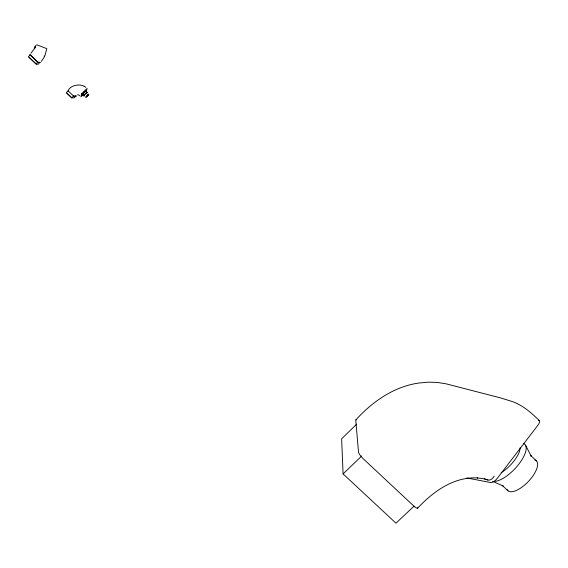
<?xml version="1.0" encoding="UTF-8"?>
<svg xmlns="http://www.w3.org/2000/svg" width="568" height="568" viewBox="0 0 568 568"><rect width="100%" height="100%" fill="white"/><g stroke="black" fill="none" stroke-linecap="round" stroke-linejoin="round"><path stroke-width="0.85" d="M29.82 54.521L37.957 62.288L40.2 62.629L39.874 62.182M34.755 48.166L35.5 45.539M34.627 48.805L35.33 46.37L33.853 49.388L30.949 53.229M81.636 93.28L81.316 93.727M494.203 476.09C492.932 478.185 490.681 480.663 487.962 480.066M44.176 57.304L41.286 61.394M84.348 95.332L84.355 95.715M36.331 45.135L37.076 44.886L46.803 48.642L44.836 55.856L44.006 56.275L44.418 56.232M86.542 96.184L86.087 96.986L86.819 96.524M88.012 95.254L88.473 94.444L87.664 94.977M86.606 96.106L85.789 97.306L86.89 96.453M87.948 95.332L88.75 94.111L87.436 95.197M88.033 95.339L87.593 95.743M87.941 95.438L86.89 96.553M36.182 64.12L37.9 62.168L30.118 54.798L28.4 56.764L36.182 64.12L38.205 64.269L39.916 62.331L38.574 62.217M71.781 97.909L73.513 95.971L75.991 95.871L74.28 97.788L71.781 97.909L66.321 92.747L68.053 90.809L73.513 95.971M86.883 95.68L87.373 95.161M83.823 92.428L82.651 94.217M87.571 95.857L87.181 96.269M86.08 91.817L87.138 88.445L81.622 93.905L80.926 96.865L83.077 94.806M87.117 95.523L87.664 94.877M83.915 92.328L84.383 91.867M87.124 96.233L86.797 96.638M355.88 419.851C372.509 401.619 393.922 386.574 418.843 383.038L428.386 382.157L437.346 382.434L446.263 383.869L500.607 397.92L513.138 401.817C523.256 405.715 531.52 412.936 539.146 420.419M356.725 424.126L341.638 438.78L343.086 473.918L395.967 523.171L414.122 506.095M343.086 473.918L361.766 455.934M85.924 93.479L86.286 93.145M417.558 508.239C433.37 491.341 453.938 476.58 477.631 477.929L477.163 477.908L482.786 478.604L487.997 479.995M77.468 94.877L78.313 94.721L79.776 95.836M84.334 95.246L83.823 95.459L86.812 92.3M86.599 92.889L87.046 92.648M466.804 477.936L490.702 482.573A6.539 2.563 -46.9 0 0 497.518 478.036L537.839 425.311A6.454 2.478 -45.3 0 0 538.464 420.206M484.185 478.604L487.443 479.839M84.085 86.222L85.931 87.373M84.107 86.23C79.179 83.375 69.445 85.704 68.11 90.965M492.648 481.344L503.198 485.988L502.247 485.413L508.048 490.823M73.244 95.822C73.783 96.709 77.262 96.773 75.934 95.715M536.391 460.875L530.619 455.437L531.272 456.317L525.592 445.312M29.082 57.247L35.869 63.673M66.974 93.202L71.454 97.44M84.376 95.893A2.62 0.383 -47 0 1 84.263 95.268A2.62 0.383 -47 0 1 86.677 92.683A2.62 0.383 -47 0 1 87.216 92.868M83.255 94.537A2.62 0.383 -47 0 1 82.793 94.281A2.62 0.383 -47 0 1 85.101 91.697A2.62 0.383 -47 0 1 86.059 91.398M83.191 94.707A3.053 0.447 -47 0 1 82.608 94.38A3.053 0.447 -47 0 1 85.583 91.185A3.053 0.447 -47 0 1 86.024 91.654M82.644 94.579A3.053 0.454 -47 0 1 82.339 93.997A3.053 0.454 -47 0 1 85.179 90.937A3.053 0.454 -47 0 1 85.846 91.121M523.753 443.565A24.8 9.706 -46.4 0 1 518.591 464.489A24.8 9.706 -46.4 0 1 494.011 481.401M520.146 447.811A20.675 8.009 -46.4 0 1 501.125 472.697M534.935 460.016A20.618 8.463 -46.3 0 1 528.403 481.465A20.618 8.463 -46.3 0 1 507.061 489.467M417.693 507.558A6.809 1.455 47.5 0 1 413.54 505.797L363.506 458.994A6.759 1.498 46.7 0 1 358.514 452.185L355.774 420.214A6.141 1.25 46.2 0 1 356.569 419.887"/></g></svg>
